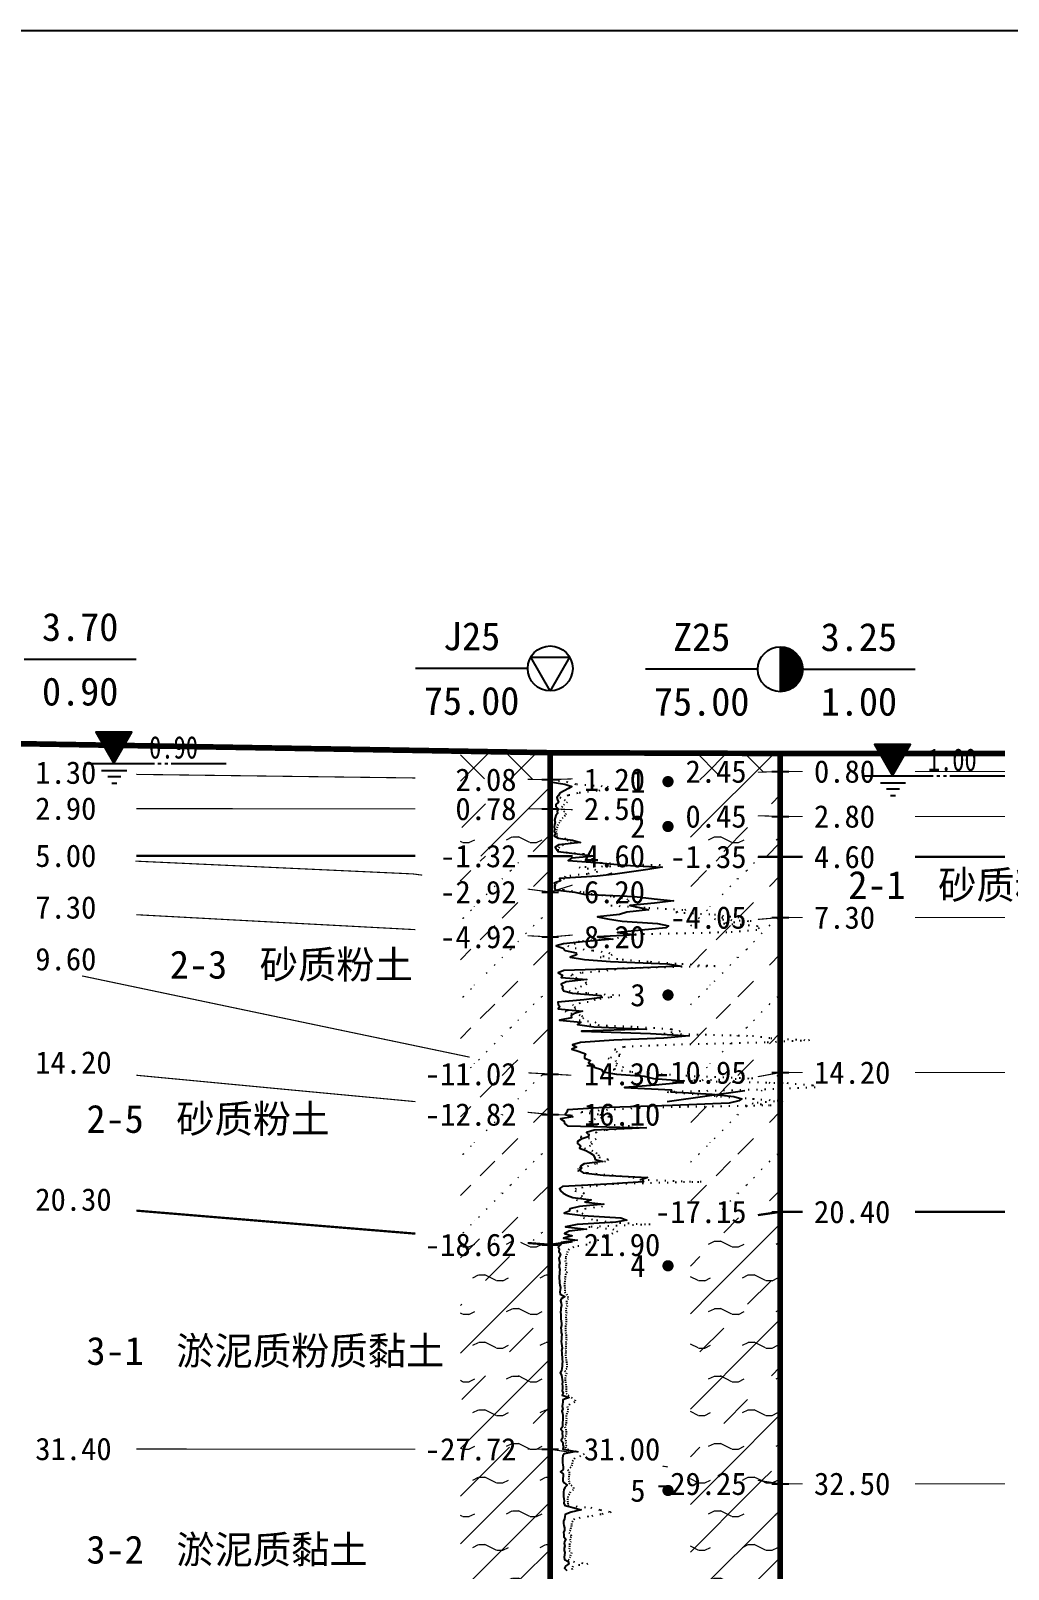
# Model space of a CAD drawing. Extents: x -37 to 3540, y -1485 to 297.
# Drawn here: x 486.6 to 573.6, y -151.9 to -15 of the extents above; entities that cross this region are included whole.
import ezdxf
from ezdxf.enums import TextEntityAlignment as Align

# ---------------------------------------------------------------- set-up
doc = ezdxf.new("R2010")
doc.units = 0
doc.linetypes.add('DOT', pattern=[6.35, 0, -6.35])
doc.layers.get('0').update_dxf_attribs({"linetype": 'CONTINUOUS'})
for name, color, linetype in [('CURVE', 200, 'CONTINUOUS'), ('FRAME', 7, 'CONTINUOUS'), ('HOLE', 41, 'CONTINUOUS'), ('SAMPLE', 1, 'CONTINUOUS'), ('STRATUM', 241, 'CONTINUOUS')]:
    doc.layers.add(name, color=color, linetype=linetype)
doc.layers.add('HATCH', color=7, linetype='CONTINUOUS', lineweight=13)
doc.styles.add('ST', font='')
doc.styles.get('ST').set_extended_font_data('SimSun')
pattern_1 = [(45, (80.522, -297), (-2.12132, 2.12132), [10, 0]), (135, (80.522, -297), (-2.12132, -2.12132), [10, 0])]
pattern_2 = [(45, (80.522, -297), (-4.24264, 4.24264), [10, 0]), (45, (81.583, -300.182), (-2.12132, 6.36396), [3, -3])]
pattern_3 = [(45, (80.522, -297), (-4.24264, 4.24264), [10, 0]), (45, (81.583, -300.182), (-2.12132, 6.36396), [3, -3]), (26.565, (81.596, -297.2536), (5.999823, 5.999812), [0.567, -12.849]), (0, (81.029, -297.2536), (0, 6), [0.567, -5.433]), (26.565, (78.9406, -297), (5.999823, 5.999812), [0.567, -12.849]), (0, (79.448, -296.7464), (0, 6), [0.567, -5.433]), (153.435, (81.029, -297.2536), (-5.999818, -5e-06), [1.134, -12.2826]), (26.565, (84.596, -294.2536), (5.999823, 5.999812), [0.567, -12.849]), (0, (84.029, -294.2536), (0, 6), [0.567, -5.433]), (26.565, (81.9406, -294), (5.999823, 5.999812), [0.567, -12.849]), (0, (82.448, -293.7464), (0, 6), [0.567, -5.433]), (153.435, (84.029, -294.2536), (-5.999818, -5e-06), [1.134, -12.2826])]
pattern_4 = [(45, (80.522, -297), (-7e-07, 6.999982), [1.97196, -7.927535]), (45, (83.335, -294.171), (-7e-07, 6.999982), [1.99367, -7.90583]), (45, (85.5894, -291.918), (-7e-07, 6.999982), [1.81361, -8.08588]), (26.56505, (80.522, -293.5), (7, 7), [0.0965, -15.55598]), (36.8699, (81.2219, -292.8), (7, 7), [0.19775, -34.80225]), (315, (84.022, -290.024), (6.999982, 1e-06), [0.03305, -9.86644]), (26.56505, (84.022, -297), (7, 7), [0.14475, -15.50773]), (26.56505, (84.722, -296.3), (7, 7), [0.10528, -15.5472]), (90, (85.072, -295.95), (-7, -5e-07), [0.02877, -6.97123]), (26.56505, (85.422, -295.6), (7, 7), [0.09101, -31.21394]), (36.8699, (86.1219, -294.9), (7, 7), [0.11069, -34.88931]), (45, (86.822, -294.2), (-2e-07, 6.999982), [0.10911, -9.79038]), (315, (87.436, -293.452), (6.999982, 1e-06), [0.03305, -9.86644]), (36.8699, (81.9219, -292.1), (7, 7), [0.10224, -34.89776]), (53.1301, (82.6219, -291.4), (13.9999998, 21), [0.13438, -34.86562]), (53.1301, (83.3219, -290.7), (13.9999998, 21), [0.12625, -34.87375])]
pattern_5 = [(45, (80.522, -297), (-2.12132, 2.12132), [10, 0]), (26.565, (81.596, -297.2536), (5.999823, 5.999812), [0.567, -12.849]), (0, (81.029, -297.2536), (0, 6), [0.567, -5.433]), (26.565, (78.9406, -297), (5.999823, 5.999812), [0.567, -12.849]), (0, (79.448, -296.7464), (0, 6), [0.567, -5.433]), (153.435, (81.029, -297.2536), (-5.999818, -5e-06), [1.134, -12.2826]), (26.565, (84.596, -294.2536), (5.999823, 5.999812), [0.567, -12.849]), (0, (84.029, -294.2536), (0, 6), [0.567, -5.433]), (26.565, (81.9406, -294), (5.999823, 5.999812), [0.567, -12.849]), (0, (82.448, -293.7464), (0, 6), [0.567, -5.433]), (153.435, (84.029, -294.2536), (-5.999818, -5e-06), [1.134, -12.2826])]

# ---------------------------------------------------------------- blocks, each defined once
blk = doc.blocks.new('H_cpt_hole')
for p, q in [((-1.73, 1), (1.73, 1)), ((0, -2), (-1.73, 1)), ((1.73, 1), (0, -2))]:
    blk.add_line(p, q)
blk.add_circle((0, 0), 2)
blk = doc.blocks.new('H_sam_hole')
blk.add_line((0, 2), (0, -2))
at = {"const_width": 2}
blk.add_lwpolyline([(0, -1, 0.414214), (1, 0, 0.414214), (0, 1, 1)], format="xyb", dxfattribs=at)
blk.add_circle((0, 0), 2)
blk = doc.blocks.new('SampleSoilUndisturbed')
at = {"const_width": 0.5}
blk.add_lwpolyline([(-0.25, 0, 1), (0.25, 0, 1)], format="xyb", close=True, dxfattribs=at)
blk = doc.blocks.new('Gwl')
blk.add_lwpolyline([(0, 0, 0, 3.22, 0), (0, 2.79, 3.22, 3.22, 0)], format="xyseb")
blk.add_lwpolyline([(0, 0), (1.61, 2.79), (-1.61, 2.79)], close=True)
for points in [[(-2.63, 0), (3.61, 0)], [(3.93, 0), (4.21, 0)], [(4.53, 0), (4.8, 0)], [(5.09, 0), (9.99, 0)], [(-1.09, -0.61), (1.16, -0.61)], [(-0.54, -1.14), (0.61, -1.14)], [(-0.19, -1.74), (0.26, -1.74)]]:
    blk.add_lwpolyline(points)
at = {"style": 'ST', "width": 0.8}
blk.add_attdef('*GWL', (3.14, 0.45), '', height=2, dxfattribs=at)

msp = doc.modelspace()

# ---------------------------------------------------------------- hatches: boundary and pattern name
at = {"layer": 'HATCH'}
h = msp.add_hatch(dxfattribs=at)
h.set_pattern_fill('STT', color=50, style=0)
h.set_pattern_definition(pattern_1)
h.paths.add_polyline_path([(532.82, -79.26), (524.82, -79.12), (524.82, -81.56), (532.82, -81.66)])
h.paths.add_polyline_path([(523.61, -83.15), (530.3, -83.15), (530.3, -80.22), (523.61, -80.22)], flags=9)
h = msp.add_hatch(dxfattribs=at)
h.set_pattern_fill('STT', color=50, style=0)
h.set_pattern_definition(pattern_1)
h.paths.add_polyline_path([(553.31, -79.33), (545.31, -79.3), (545.31, -81.22), (553.31, -80.93)])
h.paths.add_polyline_path([(544.1, -82.42), (550.79, -82.42), (550.79, -79.52), (544.1, -79.52)], flags=9)
h = msp.add_hatch(dxfattribs=at)
h.set_pattern_fill('FZNT', color=32, style=0)
h.set_pattern_definition(pattern_2)
h.paths.add_polyline_path([(532.82, -81.66), (524.82, -81.56), (524.82, -84.26), (532.82, -84.26)])
h.paths.add_polyline_path([(523.61, -85.75), (530.3, -85.75), (530.3, -82.82), (523.61, -82.82)], flags=9)
h.paths.add_polyline_path([(523.61, -83.15), (530.3, -83.15), (530.3, -80.22), (523.61, -80.22)], flags=9)
h = msp.add_hatch(dxfattribs=at)
h.set_pattern_fill('FZNT', color=32, style=0)
h.set_pattern_definition(pattern_2)
h.paths.add_polyline_path([(553.31, -80.93), (545.31, -81.22), (545.31, -84.67), (553.31, -84.93)])
h.paths.add_polyline_path([(544.1, -86.42), (550.8, -86.42), (550.8, -83.49), (544.1, -83.49)], flags=9)
h.paths.add_polyline_path([(544.1, -82.42), (550.79, -82.42), (550.79, -79.52), (544.1, -79.52)], flags=9)
h = msp.add_hatch(dxfattribs=at)
h.set_pattern_fill('YNFNT', color=251, style=0)
h.set_pattern_definition(pattern_3)
h.paths.add_polyline_path([(532.82, -84.26), (532.07, -84.26), (524.82, -84.26), (524.82, -88.46), (532.82, -88.46)])
h.paths.add_polyline_path([(522.18, -89.95), (530.3, -89.95), (530.3, -87.02), (522.18, -87.02)], flags=9)
h.paths.add_polyline_path([(523.61, -85.75), (530.3, -85.75), (530.3, -82.82), (523.61, -82.82)], flags=9)
h = msp.add_hatch(dxfattribs=at)
h.set_pattern_fill('YNFNT', color=251, style=0)
h.set_pattern_definition(pattern_3)
h.paths.add_polyline_path([(553.31, -84.93), (545.31, -84.67), (545.31, -88.5), (553.31, -88.53)])
h.paths.add_polyline_path([(546.66, -91.48), (562.61, -91.48), (562.61, -86.54), (546.66, -86.54)], flags=9)
h.paths.add_polyline_path([(542.67, -90.02), (550.8, -90.02), (550.8, -87.09), (542.67, -87.09)], flags=9)
h.paths.add_polyline_path([(544.1, -86.42), (550.8, -86.42), (550.8, -83.49), (544.1, -83.49)], flags=9)
h = msp.add_hatch(dxfattribs=at)
h.set_pattern_fill('SZFT', color=52, style=0)
h.set_pattern_definition(pattern_4)
h.paths.add_polyline_path([(532.82, -88.46), (532.07, -88.46), (524.82, -88.46), (524.82, -90.61), (532.82, -91.66)])
h.paths.add_polyline_path([(522.18, -93.15), (530.3, -93.15), (530.3, -90.22), (522.18, -90.22)], flags=9)
h.paths.add_polyline_path([(522.18, -89.95), (530.3, -89.95), (530.3, -87.02), (522.18, -87.02)], flags=9)
h = msp.add_hatch(dxfattribs=at)
h.set_pattern_fill('SZFT', color=52, style=0)
h.set_pattern_definition(pattern_4)
h.paths.add_polyline_path([(553.31, -88.53), (545.31, -88.5), (545.31, -94.61), (553.31, -93.93)])
h.paths.add_polyline_path([(546.66, -91.48), (562.61, -91.48), (562.61, -86.54), (546.66, -86.54)], flags=9)
h.paths.add_polyline_path([(542.67, -95.42), (550.8, -95.42), (550.8, -92.49), (542.67, -92.49)], flags=9)
h.paths.add_polyline_path([(542.67, -90.02), (550.8, -90.02), (550.8, -87.09), (542.67, -87.09)], flags=9)
h = msp.add_hatch(dxfattribs=at)
h.set_pattern_fill('SZFT', color=52, style=0)
h.set_pattern_definition(pattern_4)
h.paths.add_polyline_path([(532.82, -91.66), (524.82, -90.61), (524.82, -95.23), (532.82, -95.66)])
h.paths.add_polyline_path([(522.18, -97.15), (530.3, -97.15), (530.3, -94.22), (522.18, -94.22)], flags=9)
h.paths.add_polyline_path([(522.18, -93.15), (530.3, -93.15), (530.3, -90.22), (522.18, -90.22)], flags=9)
h = msp.add_hatch(dxfattribs=at)
h.set_pattern_fill('SZFT', color=52, style=0)
h.set_pattern_definition(pattern_4)
h.paths.add_polyline_path([(553.31, -93.93), (545.31, -94.61), (545.31, -102.42), (553.31, -98.93)])
h.paths.add_polyline_path([(542.67, -100.42), (550.8, -100.42), (550.8, -97.49), (542.67, -97.49)], flags=9)
h.paths.add_polyline_path([(542.67, -95.42), (550.8, -95.42), (550.8, -92.49), (542.67, -92.49)], flags=9)
h = msp.add_hatch(dxfattribs=at)
h.set_pattern_fill('SZFT', color=52, style=0)
h.set_pattern_definition(pattern_4)
h.paths.add_polyline_path([(532.82, -95.66), (524.82, -95.23), (524.82, -106.19), (532.82, -107.86)])
h.paths.add_polyline_path([(520.75, -109.35), (530.3, -109.35), (530.3, -106.42), (520.75, -106.42)], flags=9)
h.paths.add_polyline_path([(522.18, -97.15), (530.3, -97.15), (530.3, -94.22), (522.18, -94.22)], flags=9)
h = msp.add_hatch(dxfattribs=at)
h.set_pattern_fill('SZFT', color=52, style=0)
h.set_pattern_definition(pattern_4)
h.paths.add_polyline_path([(553.31, -98.93), (545.31, -102.42), (545.31, -109.19), (553.31, -107.73)])
h.paths.add_polyline_path([(541.24, -109.22), (550.8, -109.22), (550.8, -106.29), (541.24, -106.29)], flags=9)
h = msp.add_hatch(dxfattribs=at)
h.set_pattern_fill('SZFT', color=52, style=0)
h.set_pattern_definition(pattern_4)
h.paths.add_polyline_path([(532.82, -107.86), (524.82, -106.19), (524.82, -110.7), (532.82, -111.46)])
h.paths.add_polyline_path([(520.75, -112.95), (530.3, -112.95), (530.3, -110.02), (520.75, -110.02)], flags=9)
h.paths.add_polyline_path([(520.75, -109.35), (530.3, -109.35), (530.3, -106.42), (520.75, -106.42)], flags=9)
h = msp.add_hatch(dxfattribs=at)
h.set_pattern_fill('SZFT', color=52, style=0)
h.set_pattern_definition(pattern_4)
h.paths.add_polyline_path([(553.31, -107.73), (545.31, -109.19), (545.31, -121.28), (553.31, -120.13)])
h.paths.add_polyline_path([(541.24, -121.62), (550.79, -121.62), (550.79, -118.7), (541.24, -118.7)], flags=9)
h.paths.add_polyline_path([(541.24, -109.22), (550.8, -109.22), (550.8, -106.29), (541.24, -106.29)], flags=9)
h = msp.add_hatch(dxfattribs=at)
h.set_pattern_fill('SZFT', color=52, style=0)
h.set_pattern_definition(pattern_4)
h.paths.add_polyline_path([(532.82, -111.46), (524.82, -110.7), (524.82, -122.4), (532.82, -123.06)])
h.paths.add_polyline_path([(520.75, -124.55), (530.3, -124.55), (530.3, -121.62), (520.75, -121.62)], flags=9)
h.paths.add_polyline_path([(520.75, -112.95), (530.3, -112.95), (530.3, -110.02), (520.75, -110.02)], flags=9)
h = msp.add_hatch(dxfattribs=at)
h.set_pattern_fill('YNFNT', color=251, style=0)
h.set_pattern_definition(pattern_3)
h.paths.add_polyline_path([(553.31, -120.13), (545.31, -121.28), (545.31, -143.13), (553.31, -144.33)])
h.paths.add_polyline_path([(541.24, -145.82), (550.8, -145.82), (550.8, -142.89), (541.24, -142.89)], flags=9)
h.paths.add_polyline_path([(541.24, -121.62), (550.79, -121.62), (550.79, -118.7), (541.24, -118.7)], flags=9)
h = msp.add_hatch(dxfattribs=at)
h.set_pattern_fill('YNFNT', color=251, style=0)
h.set_pattern_definition(pattern_3)
h.paths.add_polyline_path([(532.82, -123.06), (524.82, -122.4), (524.82, -141.26), (532.82, -141.26)])
h.paths.add_polyline_path([(520.75, -142.74), (530.3, -142.74), (530.3, -139.84), (520.75, -139.84)], flags=9)
h.paths.add_polyline_path([(520.75, -124.55), (530.3, -124.55), (530.3, -121.62), (520.75, -121.62)], flags=9)
h = msp.add_hatch(dxfattribs=at)
h.set_pattern_fill('YNNT', color=251, style=0)
h.set_pattern_definition(pattern_5)
h.paths.add_polyline_path([(532.82, -141.26), (532.07, -141.26), (524.82, -141.26), (524.82, -155.9), (532.82, -156.26)])
h.paths.add_polyline_path([(520.75, -157.75), (530.3, -157.75), (530.3, -154.82), (520.75, -154.82)], flags=9)
h.paths.add_polyline_path([(520.75, -142.74), (530.3, -142.74), (530.3, -139.84), (520.75, -139.84)], flags=9)
h = msp.add_hatch(dxfattribs=at)
h.set_pattern_fill('YNNT', color=251, style=0)
h.set_pattern_definition(pattern_5)
h.paths.add_polyline_path([(553.31, -144.33), (545.31, -143.13), (545.31, -156.43), (553.31, -156.53)])
h.paths.add_polyline_path([(541.24, -158.02), (550.8, -158.02), (550.8, -155.09), (541.24, -155.09)], flags=9)
h.paths.add_polyline_path([(541.24, -145.82), (550.8, -145.82), (550.8, -142.89), (541.24, -142.89)], flags=9)

# ---------------------------------------------------------------- linework, layer by layer
at = {"layer": 'CURVE', "color": 30, "linetype": 'Continuous'}
msp.add_lwpolyline([(532.82, -79.66), (532.82, -79.86), (532.82, -80.06), (532.82, -80.26), (532.82, -80.46), (532.82, -80.66), (532.82, -80.86), (532.82, -81.06), (532.82, -81.26), (532.82, -81.46), (532.82, -81.66), (532.82, -81.86), (534.12, -82.06), (534.74, -82.26), (534.44, -82.46), (534.05, -82.66), (533.68, -82.86), (533.55, -83.06), (533.42, -83.26), (533.47, -83.46), (533.55, -83.66), (533.33, -83.86), (533.31, -84.06), (533.52, -84.26), (533.43, -84.46), (533.47, -84.66), (533.32, -84.86), (533.27, -85.06), (533.21, -85.26), (533.26, -85.46), (533.19, -85.66), (533.16, -85.86), (533.21, -86.06), (533.18, -86.26), (533.32, -86.46), (533.18, -86.66), (533.54, -86.86), (534.8, -87.06), (535.51, -87.26), (533.6, -87.46), (533.25, -87.66), (533.38, -87.86), (533.52, -88.06), (535.21, -88.26), (536.78, -88.46), (534.72, -88.66), (534.41, -88.86), (537.25, -89.06), (539.42, -89.26), (542.79, -89.46), (541.52, -89.66), (540.05, -89.86), (538.59, -90.06), (537.01, -90.26), (533.64, -90.46), (533.75, -90.66), (533.18, -90.86), (533.25, -91.06), (533.21, -91.26), (533.25, -91.46), (535.01, -91.66), (535.81, -91.86), (540.33, -92.06), (542.07, -92.26), (543.81, -92.46), (542.1, -92.66), (539.92, -92.86), (540.93, -93.06), (541.58, -93.26), (539.64, -93.46), (538.99, -93.66), (537.02, -93.86), (537.91, -94.06), (539.23, -94.26), (542.37, -94.46), (543.36, -94.66), (543.11, -94.86), (540.94, -95.06), (538.82, -95.26), (540.46, -95.46), (537.02, -95.66), (538.41, -95.86), (536, -96.06), (533.99, -96.26), (533.35, -96.46), (533.98, -96.66), (534.15, -96.86), (535.14, -97.06), (535.17, -97.26), (534.6, -97.46), (535.87, -97.66), (538.2, -97.86), (543.28, -98.06), (544.48, -98.26), (539.72, -98.46), (534.02, -98.66), (533.54, -98.86), (533.92, -99.06), (533.8, -99.26), (536.08, -99.46), (534.23, -99.66), (533.79, -99.86), (533.93, -100.06), (533.88, -100.26), (534, -100.46), (534.81, -100.66), (537.33, -100.86), (537.45, -101.06), (535.81, -101.26), (533.51, -101.46), (533.54, -101.66), (533.69, -101.86), (533.52, -102.06), (535.69, -102.26), (534.94, -102.46), (534.68, -102.66), (534.71, -102.86), (533.66, -103.06), (535.56, -103.26), (535.25, -103.46), (536.7, -103.66), (541.39, -103.86), (535.6, -104.06), (541.76, -104.26), (545.19, -104.46), (542.94, -104.66), (538.48, -104.86), (535.53, -105.06), (534.79, -105.26), (535.16, -105.46), (534.76, -105.66), (535.4, -105.86), (535.96, -106.06), (535.88, -106.26), (535.86, -106.46), (536.41, -106.66), (536.24, -106.86), (536.67, -107.06), (536.73, -107.26), (537.39, -107.46), (537.5, -107.66), (538.73, -107.86), (541.2, -108.06), (542.03, -108.26), (544.76, -108.46), (544.39, -108.66), (542.16, -108.86), (539.43, -109.06), (543.62, -109.26), (543.57, -109.46), (547.23, -109.66), (549.17, -109.86), (549.9, -110.06), (549.63, -110.26), (548.75, -110.46), (543.71, -110.66), (537.14, -110.86), (534.37, -111.06), (534.31, -111.26), (534.15, -111.46), (534.84, -111.66), (533.74, -111.86), (534.06, -112.06), (534.08, -112.26), (534.36, -112.46), (541.37, -112.66), (536.73, -112.86), (536.05, -113.06), (536.27, -113.26), (536.2, -113.46), (535.58, -113.66), (535.24, -113.86), (535.26, -114.06), (535.53, -114.26), (535.44, -114.46), (535.98, -114.66), (536.32, -114.86), (536.64, -115.06), (536.76, -115.26), (536.81, -115.46), (537.51, -115.66), (535.83, -115.86), (535.53, -116.06), (535.61, -116.26), (535.47, -116.46), (535.76, -116.66), (537.53, -116.86), (541.47, -117.06), (541.02, -117.26), (541.13, -117.46), (537.85, -117.66), (533.9, -117.86), (533.66, -118.06), (533.74, -118.26), (533.96, -118.46), (534.35, -118.66), (534.84, -118.86), (536.48, -119.06), (535.99, -119.26), (537.59, -119.46), (535.44, -119.66), (534.58, -119.86), (534.5, -120.06), (534.05, -120.26), (535.72, -120.46), (539.1, -120.66), (539.65, -120.86), (538.67, -121.06), (535.21, -121.26), (534.19, -121.46), (536.06, -121.66), (534.51, -121.86), (534.08, -122.06), (534.77, -122.26), (533.99, -122.46), (535.21, -122.66), (533.79, -122.86), (533.75, -123.06), (533.53, -123.26), (533.63, -123.46), (533.59, -123.66), (533.74, -123.86), (533.67, -124.06), (533.6, -124.26), (533.63, -124.46), (533.69, -124.66), (533.63, -124.86), (533.63, -125.06), (533.69, -125.26), (533.65, -125.46), (533.65, -125.66), (533.63, -125.86), (533.63, -126.06), (533.65, -126.26), (533.66, -126.46), (533.67, -126.66), (533.73, -126.86), (533.7, -127.06), (533.69, -127.26), (533.72, -127.46), (534.12, -127.66), (533.8, -127.86), (533.75, -128.06), (533.8, -128.26), (533.84, -128.46), (533.77, -128.66), (533.76, -128.86), (533.73, -129.06), (533.77, -129.26), (533.76, -129.46), (533.77, -129.66), (533.8, -129.86), (533.82, -130.06), (533.82, -130.26), (533.78, -130.46), (533.8, -130.66), (533.81, -130.86), (533.86, -131.06), (533.82, -131.26), (533.83, -131.46), (533.81, -131.66), (533.82, -131.86), (533.85, -132.06), (533.88, -132.26), (533.82, -132.46), (533.85, -132.66), (533.85, -132.86), (533.87, -133.06), (533.87, -133.26), (533.9, -133.46), (533.88, -133.66), (533.88, -133.86), (533.86, -134.06), (533.82, -134.26), (533.7, -134.46), (533.84, -134.66), (533.86, -134.86), (533.87, -135.06), (533.91, -135.26), (533.88, -135.46), (533.91, -135.66), (533.91, -135.86), (533.87, -136.06), (533.98, -136.26), (533.88, -136.46), (534.51, -136.66), (533.94, -136.86), (533.95, -137.06), (533.91, -137.26), (533.88, -137.46), (533.95, -137.66), (533.86, -137.86), (533.9, -138.06), (533.93, -138.26), (533.93, -138.46), (533.94, -138.66), (533.91, -138.86), (533.9, -139.06), (533.91, -139.26), (533.78, -139.46), (533.9, -139.66), (533.89, -139.86), (533.9, -140.06), (533.91, -140.26), (533.81, -140.46), (533.93, -140.66), (533.95, -140.86), (533.99, -141.06), (533.95, -141.26), (535.1, -141.46), (534.05, -141.66), (533.93, -141.86), (533.92, -142.06), (533.9, -142.26), (533.92, -142.46), (533.94, -142.66), (533.98, -142.86), (533.96, -143.06), (533.74, -143.26), (533.97, -143.46), (533.98, -143.66), (533.95, -143.86), (533.95, -144.06), (534.07, -144.26), (534.32, -144.46), (534.12, -144.66), (534.02, -144.86), (533.99, -145.06), (534, -145.26), (534, -145.46), (534.02, -145.66), (534.05, -145.86), (534.02, -146.06), (534.11, -146.26), (534.82, -146.46), (535.59, -146.66), (534.7, -146.86), (534.16, -147.06), (534.13, -147.26), (534.08, -147.46), (534.01, -147.66), (533.99, -147.86), (534.02, -148.06), (534.08, -148.26), (534.09, -148.46), (534.01, -148.66), (534.04, -148.86), (534.04, -149.06), (534.21, -149.26), (534.1, -149.46), (534.05, -149.66), (534.11, -149.86), (534.05, -150.06), (534.07, -150.26), (534.13, -150.46), (534.1, -150.66), (534.05, -150.86), (534.08, -151.06), (534.43, -151.26), (534.47, -151.46), (534.18, -151.66), (534.1, -151.86), (534.3, -152.06)], dxfattribs=at)
at = {"layer": 'CURVE', "color": 100, "linetype": 'DOT', "ltscale": 0.1}
msp.add_lwpolyline([(532.82, -79.66), (532.82, -79.86), (532.82, -80.06), (532.82, -80.26), (532.82, -80.46), (532.82, -80.66), (532.82, -80.86), (532.82, -81.06), (532.82, -81.26), (532.82, -81.46), (532.82, -81.66), (534.3, -81.86), (535.16, -82.06), (537.88, -82.26), (538.71, -82.46), (536.97, -82.66), (535.27, -82.86), (534.42, -83.06), (533.69, -83.26), (534.07, -83.46), (534.34, -83.66), (534.06, -83.86), (533.92, -84.06), (533.79, -84.26), (534.01, -84.46), (534.21, -84.66), (534.15, -84.86), (533.95, -85.06), (533.75, -85.26), (533.66, -85.46), (533.5, -85.66), (533.43, -85.86), (533.38, -86.06), (533.33, -86.26), (533.4, -86.46), (533.37, -86.66), (534.1, -86.86), (534.34, -87.06), (534.72, -87.26), (533.98, -87.46), (533.64, -87.66), (533.51, -87.86), (533.49, -88.06), (535.79, -88.26), (536.77, -88.46), (536.56, -88.66), (536.55, -88.86), (537.36, -89.06), (542.62, -89.26), (535.39, -89.46), (536.76, -89.66), (537.02, -89.86), (536.13, -90.06), (534.16, -90.26), (534.07, -90.46), (533.75, -90.66), (533.42, -90.86), (533.21, -91.06), (533.17, -91.26), (533.99, -91.46), (535.75, -91.66), (536.69, -91.86), (538.44, -92.06), (539.63, -92.26), (539.85, -92.46), (538.81, -92.66), (538.23, -92.86), (541.6, -93.06), (544.9, -93.26), (544, -93.46), (547.44, -93.66), (548.91, -93.86), (547.44, -94.06), (550.72, -94.26), (548.26, -94.46), (551.24, -94.66), (551.42, -94.86), (551.22, -95.06), (548.56, -95.26), (539.55, -95.46), (539.64, -95.66), (537.99, -95.86), (535.43, -96.06), (535.04, -96.26), (534.39, -96.46), (535.03, -96.66), (536.62, -96.86), (538.04, -97.06), (538.34, -97.26), (537.27, -97.46), (539.24, -97.66), (541.73, -97.86), (544.55, -98.06), (547.5, -98.26), (539.35, -98.46), (537.96, -98.66), (535.58, -98.86), (534.65, -99.06), (535.07, -99.26), (535.31, -99.46), (535.97, -99.66), (536.08, -99.86), (535.6, -100.06), (535.13, -100.26), (534.51, -100.46), (536.16, -100.66), (539.02, -100.86), (538.06, -101.06), (536.81, -101.26), (536.21, -101.46), (534.8, -101.66), (534.98, -101.86), (535.1, -102.06), (534.14, -102.26), (534.67, -102.46), (535.65, -102.66), (535.78, -102.86), (535.4, -103.06), (536.89, -103.26), (536.34, -103.46), (540.56, -103.66), (543.61, -103.86), (544.4, -104.06), (542.95, -104.26), (550.83, -104.46), (552.47, -104.66), (555.92, -104.86), (551.96, -105.06), (543.89, -105.26), (539.34, -105.46), (538.58, -105.66), (538.7, -105.86), (538.98, -106.06), (539.01, -106.26), (537.97, -106.46), (538.62, -106.66), (538.76, -106.86), (538.66, -107.06), (539.35, -107.26), (538.43, -107.46), (540.09, -107.66), (542.7, -107.86), (545.99, -108.06), (550.86, -108.26), (545.39, -108.46), (553.9, -108.66), (556.18, -108.86), (556.42, -109.06), (551.28, -109.26), (543.25, -109.46), (545.95, -109.66), (547.98, -109.86), (550.84, -110.06), (553.54, -110.26), (550.8, -110.46), (552.5, -110.66), (541.56, -110.86), (537.92, -111.06), (535.55, -111.26), (537.23, -111.46), (538.13, -111.66), (536.83, -111.86), (536.33, -112.06), (536.31, -112.26), (539.77, -112.46), (540.85, -112.66), (537.69, -112.86), (536.93, -113.06), (536.35, -113.26), (535.5, -113.46), (536.91, -113.66), (536.41, -113.86), (536.57, -114.06), (536.4, -114.26), (535.86, -114.46), (536.53, -114.66), (536.9, -114.86), (537.11, -115.06), (537.16, -115.26), (538, -115.46), (537.75, -115.66), (536.86, -115.86), (536.24, -116.06), (535.35, -116.26), (535.26, -116.46), (536.13, -116.66), (538.32, -116.86), (540.2, -117.06), (540.81, -117.26), (546.26, -117.46), (538.48, -117.66), (536.44, -117.86), (535.13, -118.06), (535.02, -118.26), (535.83, -118.46), (535.64, -118.66), (535.61, -118.86), (535.15, -119.06), (536.03, -119.26), (537, -119.46), (537.49, -119.66), (535.98, -119.86), (535.2, -120.06), (535.64, -120.26), (535.94, -120.46), (535.77, -120.66), (536.95, -120.86), (538.27, -121.06), (541.71, -121.26), (536.27, -121.46), (538.41, -121.66), (538.82, -121.86), (538.4, -122.06), (537.48, -122.26), (537.8, -122.46), (537.11, -122.66), (536.36, -122.86), (536.1, -123.06), (534.91, -123.26), (534.51, -123.46), (534.36, -123.66), (534.3, -123.86), (534.22, -124.06), (534.23, -124.26), (534.15, -124.46), (534.23, -124.66), (534.23, -124.86), (534.2, -125.06), (534.13, -125.26), (534.33, -125.46), (534.21, -125.66), (534.15, -125.86), (534.14, -126.06), (534.12, -126.26), (534.1, -126.46), (534.1, -126.66), (534.11, -126.86), (534.11, -127.06), (534.12, -127.26), (534.26, -127.46), (534.39, -127.66), (534.41, -127.86), (534.26, -128.06), (534.26, -128.26), (534.32, -128.46), (534.25, -128.66), (534.2, -128.86), (534.26, -129.06), (534.23, -129.26), (534.2, -129.46), (534.23, -129.66), (534.24, -129.86), (534.23, -130.06), (534.18, -130.26), (534.19, -130.46), (534.18, -130.66), (534.18, -130.86), (534.23, -131.06), (534.23, -131.26), (534.27, -131.46), (534.21, -131.66), (534.23, -131.86), (534.21, -132.06), (534.19, -132.26), (534.22, -132.46), (534.2, -132.66), (534.18, -132.86), (534.2, -133.06), (534.23, -133.26), (534.28, -133.46), (534.29, -133.66), (534.29, -133.86), (534.29, -134.06), (534.11, -134.26), (534.26, -134.46), (534.2, -134.66), (534.14, -134.86), (534.16, -135.06), (534.17, -135.26), (534.21, -135.46), (534.23, -135.66), (534.24, -135.86), (534.23, -136.06), (534.23, -136.26), (534.39, -136.46), (534.68, -136.66), (535.04, -136.86), (535, -137.06), (534.57, -137.26), (534.34, -137.46), (534.38, -137.66), (534.39, -137.86), (534.3, -138.06), (534.24, -138.26), (534.26, -138.46), (534.23, -138.66), (534.23, -138.86), (534.23, -139.06), (534.11, -139.26), (534.2, -139.46), (534.23, -139.66), (534.23, -139.86), (534.23, -140.06), (534.09, -140.26), (534.2, -140.46), (534.18, -140.66), (534.23, -140.86), (534.18, -141.06), (534.34, -141.26), (535.2, -141.46), (535.85, -141.66), (535.53, -141.86), (535, -142.06), (534.85, -142.26), (534.78, -142.46), (534.75, -142.66), (534.66, -142.86), (534.39, -143.06), (534.51, -143.26), (534.52, -143.46), (534.49, -143.66), (534.46, -143.86), (534.48, -144.06), (534.52, -144.26), (534.67, -144.46), (534.9, -144.66), (534.87, -144.86), (534.61, -145.06), (534.53, -145.26), (534.38, -145.46), (534.37, -145.66), (534.37, -145.86), (534.39, -146.06), (534.4, -146.26), (536.43, -146.46), (537.28, -146.66), (538.25, -146.86), (537.35, -147.06), (536.22, -147.26), (534.97, -147.46), (534.82, -147.66), (534.72, -147.86), (534.72, -148.06), (534.65, -148.26), (534.63, -148.46), (534.47, -148.66), (534.67, -148.86), (534.68, -149.06), (534.56, -149.26), (534.67, -149.46), (534.54, -149.66), (534.54, -149.86), (534.54, -150.06), (534.5, -150.26), (534.71, -150.46), (534.63, -150.66), (534.59, -150.86), (534.42, -151.06), (534.89, -151.26), (536.18, -151.46), (534.82, -151.66), (534.76, -151.86), (534.77, -152.06)], dxfattribs=at)
at = {"layer": 'FRAME', "linetype": 'Continuous'}
msp.add_line((582.01, -15), (-17.39, -15), dxfattribs=at)
at = {"layer": 'HOLE', "linetype": 'Continuous'}
for points in [[(485.96, -70.93), (495.96, -70.93)], [(530.82, -71.76), (520.82, -71.76)], [(551.31, -71.83), (541.31, -71.83)], [(555.31, -71.83), (565.31, -71.83)], [(532.07, -81.66), (533.57, -81.66)], [(552.56, -80.93), (554.06, -80.93)], [(532.07, -84.26), (533.57, -84.26)], [(552.56, -84.93), (554.06, -84.93)], [(532.07, -88.46), (533.57, -88.46)], [(552.56, -88.53), (554.06, -88.53)], [(532.07, -91.66), (533.57, -91.66)], [(552.56, -93.93), (554.06, -93.93)], [(532.07, -95.66), (533.57, -95.66)], [(532.07, -107.86), (533.57, -107.86)], [(552.56, -107.73), (554.06, -107.73)], [(532.07, -111.46), (533.57, -111.46)], [(552.56, -120.13), (554.06, -120.13)], [(532.07, -123.06), (533.57, -123.06)], [(532.07, -141.26), (533.57, -141.26)], [(552.56, -144.33), (554.06, -144.33)]]:
    msp.add_lwpolyline(points, dxfattribs=at)
at = {"layer": 'HOLE', "linetype": 'Continuous', "const_width": 0.5}
for points in [[(532.82, -79.26), (532.82, -227.96)], [(553.31, -79.33), (553.31, -229.33)]]:
    msp.add_lwpolyline(points, dxfattribs=at)
at = {"layer": 'STRATUM', "linetype": 'Continuous'}
for points, const_width in [([(435.84, -78.82), (437.84, -78.81), (483.96, -78.43), (532.82, -79.26), (553.31, -79.33), (573.31, -79.33)], 0.5), ([(495.96, -81.19), (508.39, -81.35), (520.82, -81.51)], 0.1), ([(530.82, -81.63), (532.82, -81.66), (534.82, -81.59)], 0.1), ([(551.31, -81), (553.31, -80.93), (555.31, -80.93)], 0.1), ([(565.31, -80.93), (573.31, -80.93)], 0.1), ([(495.96, -84.24), (508.39, -84.25), (520.82, -84.25)], 0.1), ([(530.82, -84.26), (532.82, -84.26), (534.82, -84.33)], 0.1), ([(551.31, -84.87), (553.31, -84.93), (555.31, -84.93)], 0.1), ([(565.31, -84.93), (573.31, -84.93)], 0.1), ([(495.86, -88.91), (520.6, -90.05), (521.42, -90.16)], 0.1), ([(495.96, -88.44), (508.39, -88.45), (520.82, -88.45)], 0.2), ([(530.82, -88.46), (532.82, -88.46), (534.82, -88.47)], 0.2), ([(551.31, -88.52), (553.31, -88.53), (555.31, -88.53)], 0.2), ([(565.31, -88.53), (573.31, -88.53)], 0.2), ([(537.67, -90.16), (537.94, -90.08), (538.32, -89.96)], 0.1), ([(530.82, -91.4), (532.82, -91.66), (534.82, -91.04)], 0.1), ([(495.96, -93.68), (508.39, -94.35), (520.82, -95.01)], 0.1), ([(551.31, -94.1), (553.31, -93.93), (555.31, -93.93)], 0.1), ([(565.31, -93.93), (573.31, -93.93)], 0.1), ([(530.82, -95.55), (532.82, -95.66), (534.82, -95.49)], 0.1), ([(491.13, -99.13), (508.39, -102.75), (525.65, -106.36)], 0.1), ([(495.96, -107.97), (508.39, -109.15), (520.82, -110.32)], 0.1), ([(530.86, -107.76), (532.82, -107.86), (534.7, -107.97)], 0.1), ([(551.31, -108.1), (553.31, -107.73), (555.31, -107.73)], 0.1), ([(565.31, -107.73), (573.31, -107.73)], 0.1), ([(530.82, -111.27), (532.82, -111.46), (534.83, -111.52)], 0.1), ([(495.96, -120.02), (508.39, -121.05), (520.82, -122.07)], 0.2), ([(551.31, -120.42), (553.31, -120.13), (555.31, -120.13)], 0.2), ([(565.31, -120.13), (573.31, -120.13)], 0.2), ([(530.82, -122.9), (532.82, -123.06), (534.82, -122.77)], 0.2), ([(495.96, -141.24), (508.39, -141.25), (520.82, -141.25)], 0.1), ([(530.82, -141.26), (532.82, -141.26), (534.82, -141.56)], 0.1), ([(542.82, -142.76), (543.06, -142.8), (543.3, -142.83)], 0.1), ([(551.31, -144.03), (553.31, -144.33), (555.31, -144.33)], 0.1), ([(565.31, -144.33), (573.31, -144.33)], 0.1)]:
    msp.add_lwpolyline(points, dxfattribs=dict(at, const_width=const_width))
at = {"layer": 'STRATUM'}
msp.add_lwpolyline([(543.23, -110.31), (550.14, -109.34)], dxfattribs=at)

# ---------------------------------------------------------------- block references
at = {"layer": 'CURVE'}
for p, values in [((493.96, -80.23), {'*GWL': '0.90'}), ((563.31, -81.33), {'*GWL': '1.00'})]:
    msp.add_blockref('Gwl', p, dxfattribs=at).add_auto_attribs(values)
at = {"layer": 'HOLE'}
for name, p in [('H_cpt_hole', (532.82, -71.76)), ('H_sam_hole', (553.31, -71.83))]:
    msp.add_blockref(name, p, dxfattribs=at)
at = {"layer": 'SAMPLE'}
for p in [(543.31, -81.83), (543.31, -85.83), (543.31, -100.83), (543.31, -124.93), (543.31, -144.93)]:
    msp.add_blockref('SampleSoilUndisturbed', p, dxfattribs=at)

# ---------------------------------------------------------------- texts
at = {"layer": 'HOLE', "style": 'ST'}
for s, p in [('3.70', (490.96, -68.06)), ('J25', (525.82, -68.89)), ('Z25', (546.31, -68.96)), ('3.25', (560.31, -68.96)), ('0.90', (490.96, -73.81)), ('75.00', (525.82, -74.64)), ('75.00', (546.31, -74.71)), ('1.00', (560.31, -74.71))]:
    msp.add_text(s, height=2.5, dxfattribs=at).set_placement(p, align=Align.MIDDLE_CENTER)
for s, p in [('1.30', (486.96, -81.03)), ('1.20', (535.82, -81.66)), ('0.80', (556.31, -80.93)), ('2.90', (486.96, -84.23)), ('2.50', (535.82, -84.26)), ('2.80', (556.31, -84.93)), ('5.00', (486.96, -88.43)), ('4.60', (535.82, -88.46)), ('4.60', (556.31, -88.53)), ('6.20', (535.82, -91.66)), ('7.30', (486.96, -93.03)), ('7.30', (556.31, -93.93)), ('8.20', (535.82, -95.66)), ('9.60', (486.96, -97.63)), ('14.20', (486.96, -106.83)), ('14.20', (556.31, -107.73)), ('14.30', (535.82, -107.86)), ('16.10', (535.82, -111.46)), ('20.30', (486.96, -119.03)), ('20.40', (556.31, -120.13)), ('21.90', (535.82, -123.06)), ('31.40', (486.96, -141.23)), ('31.00', (535.82, -141.26)), ('32.50', (556.31, -144.33))]:
    msp.add_text(s, height=2, dxfattribs=at).set_placement(p, align=Align.MIDDLE_LEFT)
for s, p in [('2.08', (529.82, -81.66)), ('2.45', (550.31, -80.93)), ('0.78', (529.82, -84.26)), ('0.45', (550.31, -84.93)), ('-1.32', (529.82, -88.46)), ('-1.35', (550.31, -88.53)), ('-2.92', (529.82, -91.66)), ('-4.05', (550.31, -93.93)), ('-4.92', (529.82, -95.66)), ('-10.95', (550.31, -107.73)), ('-11.02', (529.82, -107.86)), ('-12.82', (529.82, -111.46)), ('-17.15', (550.31, -120.13)), ('-18.62', (529.82, -123.06)), ('-27.72', (529.82, -141.26)), ('-29.25', (550.31, -144.33))]:
    msp.add_text(s, height=2, dxfattribs=at).set_placement(p, align=Align.MIDDLE_RIGHT)
at = {"layer": 'SAMPLE', "style": 'ST'}
for s, p in [('1', (541.31, -81.83)), ('2', (541.31, -85.83)), ('3', (541.31, -100.83)), ('4', (541.31, -124.93)), ('5', (541.31, -144.93))]:
    msp.add_text(s, height=2, dxfattribs=at).set_placement(p, align=Align.MIDDLE_RIGHT)
at = {"layer": 'STRATUM', "style": 'ST'}
for s, p in [('2-1', (559.37, -91.03)), ('砂质粉土', (567.37, -91.03)), ('2-3', (498.95, -98.12)), ('砂质粉土', (506.95, -98.12)), ('2-5', (491.52, -111.85)), ('砂质粉土', (499.52, -111.85)), ('3-1', (491.52, -132.5)), ('淤泥质粉质黏土', (499.52, -132.5)), ('3-2', (491.52, -150.19)), ('淤泥质黏土', (499.52, -150.19))]:
    msp.add_text(s, height=2.5, dxfattribs=at).set_placement(p, align=Align.MIDDLE_LEFT)

doc.saveas('drawing.dxf')
